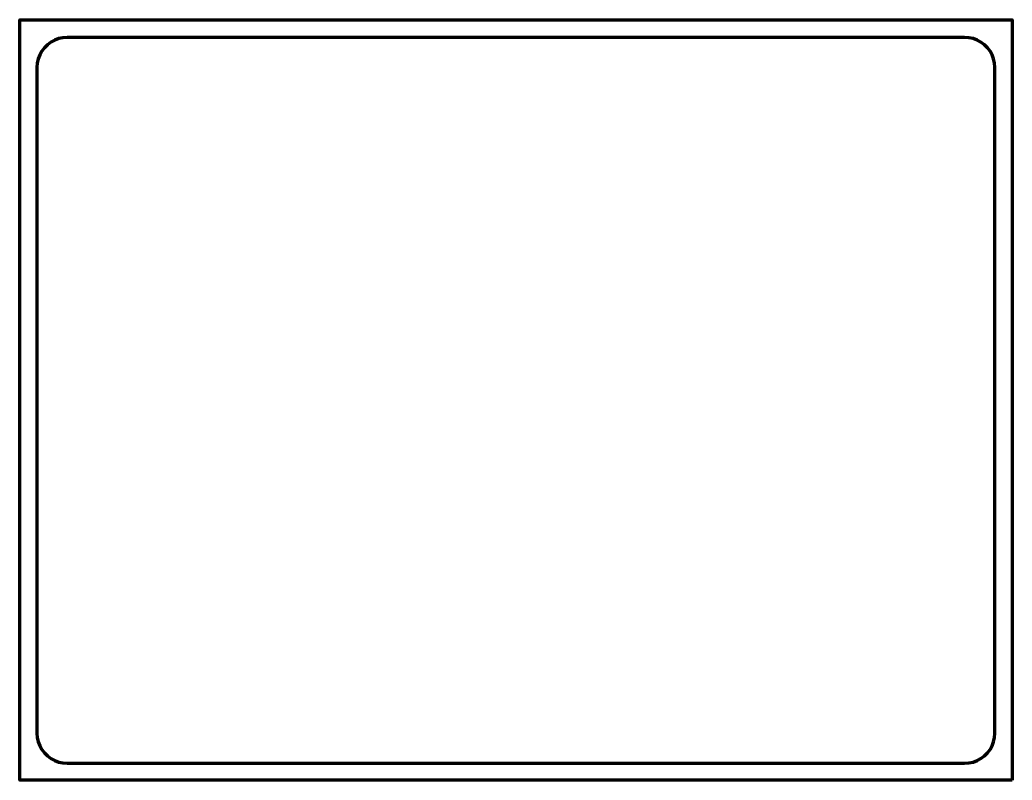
# Model space of a CAD drawing. Header units: millimetres. Extents: x -183 to 393, y -369 to 72.
import ezdxf

# ---------------------------------------------------------------- set-up
doc = ezdxf.new("R2010")
doc.units = ezdxf.units.MM
doc.header["$MEASUREMENT"] = 0
doc.layers.get('0').update_dxf_attribs({"lineweight": 0})
doc.layers.add('Safety', color=7, linetype='Continuous', lineweight=0)

msp = doc.modelspace()

# ---------------------------------------------------------------- linework, layer by layer
at = {"color": 240, "lineweight": 106, "true_color": 0xed2224}
msp.add_lwpolyline([(382.95, -341.89), (382.95, 44.51), (382.76, 46.97), (382.23, 49.38), (381.35, 51.69), (380.15, 53.86), (378.65, 55.83), (376.87, 57.58), (374.87, 59.06), (372.67, 60.24), (370.32, 61.1), (367.87, 61.63), (365.38, 61.81), (-155.48, 61.81), (-157.98, 61.63), (-160.43, 61.1), (-162.78, 60.24), (-164.98, 59.06), (-166.98, 57.58), (-168.75, 55.83), (-170.26, 53.86), (-171.46, 51.69), (-172.34, 49.38), (-172.87, 46.97), (-173.05, 44.51), (-173.05, -341.89), (-172.87, -344.35), (-172.34, -346.76), (-171.46, -349.07), (-170.26, -351.24), (-168.75, -353.21), (-166.98, -354.96), (-164.98, -356.44), (-162.78, -357.62), (-160.43, -358.48), (-157.98, -359.01), (-155.48, -359.19), (365.38, -359.19), (367.87, -359.01), (370.32, -358.48), (372.67, -357.62), (374.87, -356.44), (376.87, -354.96), (378.65, -353.21), (380.15, -351.24), (381.35, -349.07), (382.23, -346.76), (382.76, -344.35)], close=True, dxfattribs=at)
at = {"layer": 'Safety', "color": 240, "lineweight": 106, "true_color": 0xed2224}
msp.add_lwpolyline([(393, -369), (-183, -369), (-183, 72), (393, 72)], close=True, dxfattribs=at)

doc.saveas('drawing.dxf')
